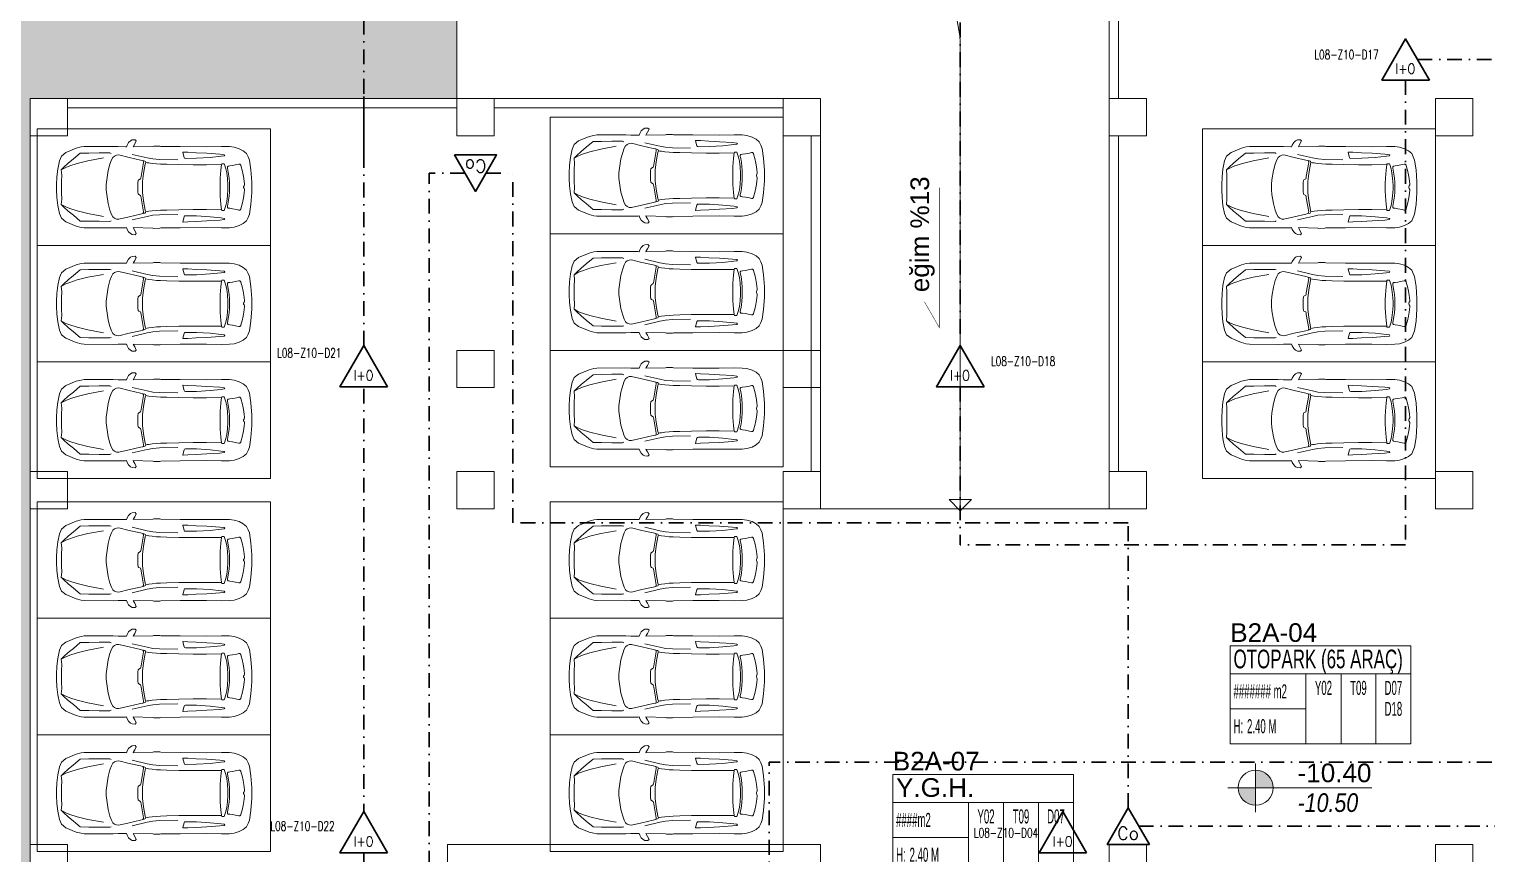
# Model space of a CAD drawing. Header units: metres. Extents: x -19121 to 152404, y -12107 to 29421.
# Drawn here: x 35522 to 38650, y 2460 to 4229 of the extents above; entities that cross this region are included whole.
import ezdxf
from ezdxf.enums import TextEntityAlignment as Align

# ---------------------------------------------------------------- set-up
doc = ezdxf.new("R2010")
doc.units = ezdxf.units.M
doc.header["$LTSCALE"] = 50
doc.header["$MEASUREMENT"] = 0
doc.linetypes.add('DASHDOT', pattern=[25.4, 12.7, -6.35, 0, -6.35])
doc.layers.get('0').update_dxf_attribs({"color": 9, "lineweight": 9})
for name, color, linetype, lineweight in [('00', 9, 'Continuous', 9), ('01', 9, 'Continuous', 9), ('04', 9, 'Continuous', 9), ('06D', 9, 'Continuous', 9), ('09', 9, 'Continuous', 9), ('21', 9, 'Continuous', 9), ('21_mahal200', 9, 'Continuous', 9), ('E-DEDEKTÖR NUMARALARI', 20, 'Continuous', 30), ('E-KABLO', 7, 'Continuous', 30), ('E-KARBONMONOKSİT DEDEKTÖRÜ', 7, 'Continuous', 30), ('E-KOMBİNE DEDEKTÖR (ISI+OPTİK DUMAN)', 7, 'Continuous', 30)]:
    doc.layers.add(name, color=color, linetype=linetype, lineweight=lineweight)
doc.styles.add('Arial', font='arial.ttf', dxfattribs={"height": 2.5})
doc.styles.add('E-YAZI', font='txttw.shx', dxfattribs={"height": 200})
doc.styles.add('MuuM_TEXT-ITALIC', font='ARIALNI.TTF')
doc.styles.add('MuuM_TEXT-STANDART', font='ARIALN.TTF')

# ---------------------------------------------------------------- blocks, each defined once
blk = doc.blocks.new('100_KOMBİNE DEDEKTÖR (ISI+OPTİK DUMAN) 085')
at = {"layer": 'E-KOMBİNE DEDEKTÖR (ISI+OPTİK DUMAN)', "color": 4}
blk.add_lwpolyline([(2.55, 0), (0, 4.42), (-2.55, 0)], close=True, dxfattribs=at)
at = {"layer": 'E-KOMBİNE DEDEKTÖR (ISI+OPTİK DUMAN)', "color": 3, "style": 'E-YAZI', "width": 0.8}
blk.add_text('I+O', height=1.102, dxfattribs=at).set_placement((-0.02, 1.22), align=Align.MIDDLE)
blk = doc.blocks.new('100_KARBONMONOKSİT DEDEKTÖRÜ 085')
at = {"layer": 'E-KARBONMONOKSİT DEDEKTÖRÜ', "color": 4}
blk.add_lwpolyline([(2.26, 0), (0, 3.92), (-2.26, 0)], close=True, dxfattribs=at)
at = {"layer": 'E-KARBONMONOKSİT DEDEKTÖRÜ', "color": 3, "style": 'E-YAZI'}
blk.add_text('Co', height=1.36, dxfattribs=at).set_placement((-0.02, 1.2), align=Align.MIDDLE)
blk = doc.blocks.new('p-kolon_80x80')
blk.add_lwpolyline([(-40, -40), (40, -40), (40, 40), (-40, 40)], close=True)
blk = doc.blocks.new('2.Bod.Ara.Sitatik Elk.')
at = {"layer": '01'}
blk.add_lwpolyline([(8420, -6500), (8420, -6500), (8420, -6460), (8420, -6150), (9220, -6150), (9220, -6190), (8470, -6190), (8470, -6460), (9015, -6460), (9015, -6545), (9220, -6545), (9220, -6585), (8975, -6585), (8975, -6500), (8470, -6500), (8470, -6585), (8420, -6585), (8420, -6500)], dxfattribs=at)
for p in [(7565, -4590), (8480, -4590), (9180, -4590), (9880, -4590), (10580, -4590), (8480, -5130), (9180, -5130), (7565, -5390), (8480, -5390), (9180, -5390), (9880, -5390), (10580, -5390), (7565, -6190), (9880, -6190), (10580, -6190)]:
    blk.add_blockref('p-kolon_80x80', p, dxfattribs=at)
blk = doc.blocks.new('p-araba-10')
for points in [[(-193.8, -2.4), (-193.8, 5.3), (-192.9, 22.2), (-191.1, 38.9), (-187.6, 56.6), (-183.4, 66.4), (-173.9, 74.2), (-151.3, 83.5), (-141.2, 86.3), (-134.5, 87.1), (-72.5, 87.3), (-61.4, 87), (-45.8, 86.8), (-44, 86.7), (-42.5, 90.5), (-39.1, 95.9), (-35.3, 99.6), (-31.2, 101.5), (-25.1, 101.9), (-22.6, 99.4), (-26, 92.8), (-28.4, 88.2), (-29.2, 86.7), (12.7, 87.6), (14.7, 88.4), (27.6, 88.2), (29.7, 87.5), (71.7, 87.1), (127.9, 86.7), (160, 87.2), (177.5, 87.1), (187.3, 85.7), (198.4, 82.4), (207, 78), (214.1, 72.2), (217.1, 65), (220, 58.1), (223.2, 37.3), (225, 11.2), (225, -11.2), (223.2, -37.3), (220, -58.1), (217.1, -65), (214.1, -72.2), (207, -78), (198.4, -82.4), (187.3, -85.7), (177.5, -87.1), (160, -87.2), (127.9, -86.7), (71.7, -87.1), (29.7, -87.5), (27.6, -88.2), (14.7, -88.4), (12.7, -87.6), (-29.2, -86.7), (-28.4, -88.2), (-26, -92.8), (-22.6, -99.4), (-25.1, -101.9), (-31.2, -101.5), (-35.3, -99.6), (-39.1, -95.9), (-42.5, -90.5), (-44, -86.7), (-45.8, -86.8), (-61.4, -87), (-72.5, -87.3), (-134.5, -87.1), (-141.2, -86.3), (-151.3, -83.5), (-173.9, -74.2), (-183.4, -66.4), (-187.6, -56.6), (-191.1, -38.9), (-192.9, -22.2), (-193.8, -5.3), (-193.8, 2.4)], [(-93, -62.5), (-126.3, -56.3), (-149.5, -50.6), (-165.5, -45.6), (-173.7, -42.3), (-183.5, -36.9), (-182.7, -25.6), (-183.2, -12.4), (-183.2, 0.2), (-183.2, 12.8), (-182.7, 26), (-183.5, 37.3), (-177.8, 43), (-168.5, 51.5), (-157.6, 60.6), (-142.7, 72.8), (-124.7, 73.2), (-102, 73.6), (-79.4, 73.7), (-76.8, 72.4)], [(-93, 62.8), (-126.3, 56.7), (-149.5, 51), (-165.5, 45.9), (-173.7, 42.6), (-183.5, 37.3), (-182.7, 26), (-183.2, 12.8), (-183.2, 0.2), (-183.2, -12.4), (-182.7, -25.6), (-183.5, -36.9), (-177.8, -42.6), (-168.5, -51.2), (-157.6, -60.2), (-142.7, -72.5), (-124.7, -72.9), (-102, -73.2), (-79.4, -73.3), (-76.8, -72.1)], [(-8.3, -56.7), (-13.4, -57.9), (-38.1, -63.5), (-60.3, -68.8), (-64.9, -68.3), (-69.3, -66.4), (-73, -63.6), (-75.8, -58.3), (-79.1, -49.2), (-82.8, -35.3), (-86.1, -15.4), (-87, -5.3), (-87, 0.2), (-87, 5.7), (-86.1, 15.7), (-82.8, 35.6), (-79.1, 49.6), (-75.8, 58.7), (-73, 63.9), (-69.3, 66.8), (-64.9, 68.6), (-60.3, 69.2), (-38.1, 63.8), (-13.4, 58.2), (-8.3, 57)], [(66.2, 58.6), (27.5, 59.4), (12.7, 60.6), (0.9, 62.9), (-31.5, 70.4)], [(-2.5, -52.9), (-3.1, -54.6), (-4.3, -55.5), (-8.3, -56.7), (-7.3, -54.5), (-7.2, -52.8), (-12.4, -22.8), (-12.7, -19.8), (-13.7, -17.7), (-17.5, -15.6), (-18.7, -14.2), (-19.1, -9.7), (-19.2, -3.2), (-19.2, 0.2), (-19.2, 3.5), (-19.1, 10), (-18.7, 14.5), (-17.5, 15.9), (-13.7, 18.1), (-12.7, 20.1), (-12.4, 23.1), (-7.2, 53.1), (-7.3, 54.8), (-8.3, 57), (-4.3, 55.8), (-3.1, 54.9), (-2.5, 53.3)], [(160.4, 48.6), (128, 48.3), (99.7, 48.3), (68.4, 48.6), (43.2, 49.2), (29.3, 49.7), (20.9, 50.2), (11.4, 51.1), (4.3, 52), (0.7, 52.6), (-2.5, 53.3), (-3.4, 49.8), (-4.9, 41.7), (-6.9, 29.6), (-9.1, 11.9), (-9.1, 2.6), (-9.1, 0.2), (-9.1, -2.2), (-9.1, -11.6), (-6.9, -29.3), (-4.9, -41.4), (-3.4, -49.4), (-2.5, -52.9), (0.7, -52.2), (4.3, -51.7), (11.4, -50.8), (20.9, -49.9), (29.3, -49.3), (43.2, -48.9), (68.4, -48.3), (99.7, -47.9), (128, -47.9), (160.4, -48.3)], [(66.2, -58.2), (27.5, -59), (12.7, -60.3), (0.9, -62.6), (-31.5, -70.1)]]:
    blk.add_lwpolyline(points)
for points in [[(159.5, 66.3), (166.1, 67.2), (167.1, 68.6), (165.9, 69.6), (156.3, 70.9), (128.7, 72.7), (106.1, 73.8), (87.7, 74.9), (77.7, 75), (77.4, 74.3), (80.3, 64), (81.1, 62.1), (83.3, 61.7), (106.9, 62), (135.6, 63.8)], [(169.6, -39.3), (171.3, -30.3), (172.9, -18.6), (173.8, -4.4), (173.8, 0.2), (173.8, 4.7), (172.9, 19), (171.3, 30.6), (169.6, 39.6), (166.8, 48.4), (165.8, 50.4), (160.6, 50.4), (160.4, 48.6), (159, 36.5), (157.5, 19.4), (157, 8.1), (157, 0.2), (157, -7.8), (157.5, -19.1), (159, -36.2), (160.4, -48.3), (160.6, -50.1), (165.8, -50.1), (166.8, -48.1)], [(174.1, -36.1), (175.5, -27.9), (176.6, -19.3), (177.4, -10.5), (177.5, -1.4), (177.5, 0.2), (177.5, 1.8), (177.4, 10.9), (176.6, 19.7), (175.5, 28.2), (174.1, 36.4), (173, 41.1), (173.2, 43.7), (174.5, 45.2), (178.1, 45.7), (184.1, 46.5), (193.2, 48.4), (197.4, 49.4), (199.8, 49.3), (201.7, 47.1), (202.6, 43.6), (204.7, 36.9), (206.7, 26.7), (208.2, 18.6), (209.1, 12.5), (209.7, 6.9), (209.5, 5), (208.6, 3), (207.7, 1.2), (207.7, 0.2), (207.7, -0.9), (208.6, -2.7), (208.6, -2.7), (209.5, -4.6), (209.7, -6.6), (209.1, -12.1), (208.2, -18.3), (206.7, -26.4), (204.7, -36.5), (202.6, -43.3), (201.7, -46.8), (199.8, -49), (197.4, -49.1), (193.2, -48.1), (184.1, -46.1), (178.1, -45.3), (174.5, -44.9), (173.2, -43.4), (173, -40.8)], [(159.5, -66), (166.1, -66.9), (167.1, -68.2), (165.9, -69.3), (156.3, -70.5), (128.7, -72.4), (106.1, -73.5), (87.7, -74.5), (77.7, -74.7), (77.4, -74), (80.3, -63.7), (81.1, -61.7), (83.3, -61.4), (106.9, -61.6), (135.6, -63.5)]]:
    blk.add_lwpolyline(points, close=True)
blk = doc.blocks.new('p-carpark_std')
at = {"layer": '06D'}
blk.add_lwpolyline([(-500, -125), (0, -125), (0, 125), (-500, 125)], close=True, dxfattribs=at)
at = {"layer": '04'}
blk.add_blockref('p-araba-10', (-265, 0), dxfattribs=at)
blk = doc.blocks.new('0_slopearrow')
at = {"const_width": 0.05}
blk.add_lwpolyline([(11.21, 0), (-3.79, 0), (-1, 1.61)], dxfattribs=at)
at = {"style": 'Arial'}
blk.add_attdef('EGIM', text='', height=2, dxfattribs=at).set_placement((0, 0.5), align=Align.BOTTOM_LEFT)
at = {"style": 'MuuM_TEXT-ITALIC'}
blk.add_attdef('SLOPE', text='', height=2, dxfattribs=at).set_placement((0, -0.5), align=Align.TOP_LEFT)
blk = doc.blocks.new('0_elevationtarget-p-bk')
h = blk.add_hatch(color=250)
h.paths.add_polyline_path([(1.88, 0, 0.414214), (0, 1.88), (0, 0)])
h.paths.add_polyline_path([(0, 0), (-1.88, 0, 0.414214), (0, -1.88)])
blk.add_line((0, -2.62), (0, 2.62))
blk.add_lwpolyline([(12.45, 0), (-3, 0)])
blk.add_circle((0, 0), 1.88)
at = {"style": 'Arial'}
blk.add_attdef('BITMISKOT', text='', height=2, dxfattribs=at).set_placement((4.5, 0), align=Align.BOTTOM_LEFT)
at = {"style": 'MuuM_TEXT-ITALIC'}
blk.add_attdef('FINISHINGFLOORLEVEL', text='', height=2, dxfattribs=at).set_placement((4.5, -0.59), align=Align.TOP_LEFT)
blk = doc.blocks.new('0_roomno2')
blk.add_lwpolyline([(19.38, -10.5), (0, -10.5), (0, 0), (19.38, 0)], close=True)
for points in [[(0, -3), (19.38, -3)], [(8.12, -3), (8.12, -10.5)], [(11.88, -3), (11.88, -10.5)], [(15.62, -3), (15.62, -10.5)], [(0, -6.75), (8.12, -6.75)]]:
    blk.add_lwpolyline(points)
at = {"style": 'MuuM_TEXT-STANDART', "width": 0.6}
blk.add_text('H:', height=1.5, dxfattribs=at).set_placement((0.35, -8.61), align=Align.MIDDLE_LEFT)
at = {"style": 'Arial'}
blk.add_attdef('ODANO', (0, 1.17), '', height=2, dxfattribs=at)
blk.add_attdef('MEKANADI', text='', height=2, dxfattribs=at).set_placement((0.35, -3), align=Align.BOTTOM_LEFT)
at = {"style": 'MuuM_TEXT-STANDART', "width": 0.6}
for tag, p in [('M2', (0.35, -4.88)), ('TEMIZTAVANYUKSEKLIGI', (1.8, -8.61))]:
    blk.add_attdef(tag, text='', height=1.5, dxfattribs=at).set_placement(p, align=Align.MIDDLE_LEFT)
for tag, p in [('YER01', (10, -4.5)), ('TAVAN01', (13.75, -4.5)), ('DUVAR01', (17.5, -4.5)), ('YER02', (10, -6.75)), ('TAVAN02', (13.75, -6.75)), ('DUVAR02', (17.5, -6.75)), ('YER03', (10, -9)), ('TAVAN03', (13.75, -9)), ('DUVAR03', (17.5, -9))]:
    blk.add_attdef(tag, text='', height=1.5, dxfattribs=at).set_placement(p, align=Align.MIDDLE_CENTER)
blk = doc.blocks.new('2.Bod.Ara.Mimari Elk.')
at = {"layer": '00'}
for points in [[(9840, -4030), (9840, -4550), (9860, -4550), (9860, -4030)], [(7605, -4550), (8440, -4550), (8440, -4570), (7605, -4570), (7605, -4550)], [(9140, -4550), (8520, -4550), (8520, -4570), (9140, -4570)], [(7540, -4630), (7540, -5350), (7525, -5350), (7525, -4630)], [(9200, -4630), (9200, -5350), (9220, -5350), (9220, -4630)], [(9840, -4630), (9840, -5350), (9860, -5350), (9860, -4630)], [(7540, -5430), (7540, -6150), (7525, -6150), (7525, -5430)]]:
    blk.add_lwpolyline(points, close=True, dxfattribs=at)
at = {"layer": '06D'}
for points in [[(8440, -4550), (8440, -3830), (9220, -3830), (9840, -3950), (9840, -5350)], [(9840, -5350), (9840, -3950), (9220, -3830)], [(9220, -5350), (9220, -4550), (8440, -4550)], [(9220, -5430), (9840, -5430)]]:
    blk.add_lwpolyline(points, dxfattribs=at)
blk.add_lwpolyline([(9520.2, -5434.1), (9520.2, -4440, 0.414214), (9270.2, -4190), (8440, -4190)], format="xyb", dxfattribs=at)
blk.add_lwpolyline([(9544.2, -5410.1), (9520.2, -5434.1), (9496.2, -5410.1)], close=True, dxfattribs=at)
at = {"layer": '04'}
for p in [(9140, -4715), (8040, -4740), (10540, -4740), (9140, -4965), (8040, -4990), (10540, -4990), (9140, -5215), (8040, -5240), (10540, -5240), (8040, -5540), (9140, -5540), (8040, -5790), (9140, -5790), (8040, -6040), (9140, -6040)]:
    blk.add_blockref('p-carpark_std', p, dxfattribs=at)
at = {"layer": '21'}
ref = blk.add_blockref('0_slopearrow', (9475.3, -4965.5), dxfattribs=dict(at, xscale=20, yscale=20, zscale=20, rotation=90))
ref.add_attrib('EGIM', 'eğim %13', dxfattribs={"layer": '0', "height": 40, "rotation": 90, "style": 'Arial'}).set_placement((9465.3, -4965.2), align=Align.BOTTOM_LEFT)
at = {"layer": '21', "xscale": 20, "yscale": 20, "zscale": 20}
blk.add_blockref('0_elevationtarget-p-bk', (10154, -6028.6), dxfattribs=at).add_auto_attribs({'BITMISKOT': '-10.40', 'FINISHINGFLOORLEVEL': '-10.50'})
at = {"layer": '21_mahal200'}
ref = blk.add_blockref('0_roomno2', (10099.5, -5724.2), dxfattribs=dict(at, xscale=20, yscale=20, zscale=20))
ref.add_attrib('ODANO', 'B2A-04', (10099.5, -5715.6), dxfattribs={"layer": '0', "height": 40, "style": 'Arial'})
ref.add_attrib('MEKANADI', 'OTOPARK (65 ARAÇ)', dxfattribs={"layer": '0', "height": 40, "style": 'Arial', "width": 0.65}).set_placement((10106.5, -5784.2), align=Align.BOTTOM_LEFT)
ref.add_attrib('M2', '####### m2', dxfattribs={"layer": '0', "height": 30, "style": 'MuuM_TEXT-STANDART', "width": 0.6}).set_placement((10106.5, -5821.7), align=Align.MIDDLE_LEFT)
ref.add_attrib('TEMIZTAVANYUKSEKLIGI', '2.40 M', dxfattribs={"layer": '0', "height": 30, "style": 'MuuM_TEXT-STANDART', "width": 0.6}).set_placement((10135.5, -5896.4), align=Align.MIDDLE_LEFT)
ref.add_attrib('YER01', 'Y02', dxfattribs={"layer": '0', "height": 30, "style": 'MuuM_TEXT-STANDART', "width": 0.6}).set_placement((10299.5, -5814.2), align=Align.MIDDLE_CENTER)
ref.add_attrib('TAVAN01', 'T09', dxfattribs={"layer": '0', "height": 30, "style": 'MuuM_TEXT-STANDART', "width": 0.6}).set_placement((10374.5, -5814.2), align=Align.MIDDLE_CENTER)
ref.add_attrib('DUVAR01', 'D07', dxfattribs={"layer": '0', "height": 30, "style": 'MuuM_TEXT-STANDART', "width": 0.6}).set_placement((10449.5, -5814.2), align=Align.MIDDLE_CENTER)
ref.add_attrib('DUVAR02', 'D18', dxfattribs={"layer": '0', "height": 30, "style": 'MuuM_TEXT-STANDART', "width": 0.6}).set_placement((10449.5, -5859.2), align=Align.MIDDLE_CENTER)
ref = blk.add_blockref('0_roomno2', (9375.5, -6000), dxfattribs=dict(at, xscale=20, yscale=20, zscale=20))
ref.add_attrib('ODANO', 'B2A-07', (9375.5, -5991.4), dxfattribs={"layer": '0', "height": 40, "style": 'Arial'})
ref.add_attrib('MEKANADI', 'Y.G.H.', dxfattribs={"layer": '0', "height": 40, "style": 'Arial'}).set_placement((9382.5, -6060), align=Align.BOTTOM_LEFT)
ref.add_attrib('M2', '####m2', dxfattribs={"layer": '0', "height": 30, "style": 'MuuM_TEXT-STANDART', "width": 0.6}).set_placement((9382.5, -6097.5), align=Align.MIDDLE_LEFT)
ref.add_attrib('TEMIZTAVANYUKSEKLIGI', '2.40 M', dxfattribs={"layer": '0', "height": 30, "style": 'MuuM_TEXT-STANDART', "width": 0.6}).set_placement((9411.5, -6172.2), align=Align.MIDDLE_LEFT)
ref.add_attrib('YER01', 'Y02', dxfattribs={"layer": '0', "height": 30, "style": 'MuuM_TEXT-STANDART', "width": 0.6}).set_placement((9575.5, -6090), align=Align.MIDDLE_CENTER)
ref.add_attrib('TAVAN01', 'T09', dxfattribs={"layer": '0', "height": 30, "style": 'MuuM_TEXT-STANDART', "width": 0.6}).set_placement((9650.5, -6090), align=Align.MIDDLE_CENTER)
ref.add_attrib('DUVAR01', 'D07', dxfattribs={"layer": '0', "height": 30, "style": 'MuuM_TEXT-STANDART', "width": 0.6}).set_placement((9725.5, -6090), align=Align.MIDDLE_CENTER)

msp = doc.modelspace()

# ---------------------------------------------------------------- hatches: boundary and pattern name
at = {"layer": '09'}
h = msp.add_hatch(dxfattribs=at)
h.set_pattern_fill('DOTS', color=254, scale=500, style=0)
h.paths.add_polyline_path([(36440, 0), (35520, 0), (35525, 3280), (34820, 3280), (34820, 2400), (34470, 2400), (34470, 3000), (34820, 3000), (34820, 3280), (35525, 3280), (35525, 4080), (36440, 4080), (36440, 4815), (37107.55, 4815), (37126.22, 4852.74), (37840, 4695.28), (37840, 5012.92), (37032.01, 5412.52), (34612.68, 6498.17), (32732.97, 7160.29), (31694.58, 7435.76), (30863.59, 8784.38), (29981.24, 8784.38), (28060, 7479.72), (28040, 7466.14), (28040, 6780), (28745, 6780), (28745, 6430), (28040, 6430), (28040, 0), (28040, -500), (36440, -500)])
h.paths.add_polyline_path([(31660, 2400), (32440, 2400), (32440, 4080), (31660, 4080)], flags=16)
h.paths.add_polyline_path([(32380, 4800), (32381.57, 4800), (32381.57, 5000), (32385.54, 5000), (32385.54, 5350), (32380, 5350)], flags=16)
h.paths.add_polyline_path([(29210, 2690), (28860, 2690), (28860, 3280), (29210, 3280)], flags=16)
h.paths.add_polyline_path([(33355, 6040), (32690, 6040), (32690, 6390), (33355, 6390), (33355, 6670)], flags=16)

# ---------------------------------------------------------------- linework, layer by layer
at = {"layer": 'E-KABLO', "color": 6, "linetype": 'DASHDOT', "ltscale": 0.05}
for p, q in [((36240.35, 3963.26), (36240.35, 4478.16)), ((37520.17, 4433.92), (37520.17, 3550.12)), ((38501.25, 4164.1), (38940.29, 4164.1)), ((38475.75, 4119.94), (38475.75, 3122.61)), ((36240.35, 3550.2), (36240.35, 4084.94)), ((36240.41, 3457.56), (36240.35, 2550.2)), ((37520.17, 3461.8), (37520.17, 3122.61)), ((38475.75, 3122.61), (37520.17, 3122.61)), ((37110.43, 2394.08), (37110.43, 2656.2)), ((38914.79, 2656.2), (37110.43, 2656.2)), ((36240.35, 2461.88), (36240.35, 2318.04))]:
    msp.add_line(p, q, dxfattribs=at)
at = {"layer": 'E-KABLO', "color": 3, "linetype": 'DASHDOT', "ltscale": 0.05}
for p, q in [((36380.78, 2434.27), (36380.78, 3920.09)), ((36457.36, 3920.09), (36380.78, 3920.09)), ((36502.64, 3920.09), (36560, 3920.09)), ((36560, 3169.8), (36560, 3920.09)), ((37880.75, 3169.8), (36560, 3169.8)), ((37880.75, 2558.25), (37880.75, 3169.8)), ((37903.4, 2519.02), (39200.78, 2519.02))]:
    msp.add_line(p, q, dxfattribs=at)

# ---------------------------------------------------------------- block references
at = {"layer": '06D'}
for name in ['2.Bod.Ara.Sitatik Elk.', '2.Bod.Ara.Mimari Elk.']:
    msp.add_blockref(name, (28000, 8630), dxfattribs=at)
at = {"layer": 'E-KARBONMONOKSİT DEDEKTÖRÜ', "color": 4, "xscale": 20, "yscale": 20, "zscale": 20, "rotation": 180.0000000005172}
msp.add_blockref('100_KARBONMONOKSİT DEDEKTÖRÜ 085', (36480, 3959.31), dxfattribs=at)
at = {"layer": 'E-KARBONMONOKSİT DEDEKTÖRÜ', "color": 4, "xscale": 20, "yscale": 20, "zscale": 20}
msp.add_blockref('100_KARBONMONOKSİT DEDEKTÖRÜ 085', (37880.75, 2479.8), dxfattribs=at)
at = {"layer": 'E-KOMBİNE DEDEKTÖR (ISI+OPTİK DUMAN)', "xscale": 20, "yscale": 20, "zscale": 20}
for p in [(38475.75, 4119.94), (36240.34, 3461.8), (37520.17, 3461.8), (36240.34, 2461.8), (37740.34, 2461.8)]:
    msp.add_blockref('100_KOMBİNE DEDEKTÖR (ISI+OPTİK DUMAN) 085', p, dxfattribs=at)

# ---------------------------------------------------------------- texts
at = {"layer": 'E-DEDEKTÖR NUMARALARI', "style": 'E-YAZI', "width": 0.7}
for s, p in [('L08-Z10-D17', (38279.86, 4164.61)), ('L08-Z10-D21', (36054.45, 3524.39)), ('L08-Z10-D18', (37585.94, 3506.46)), ('L08-Z10-D22', (36040, 2509.36)), ('L08-Z10-D04', (37549.41, 2494.73))]:
    msp.add_text(s, height=20, dxfattribs=at).set_placement(p)

doc.saveas('drawing.dxf')
